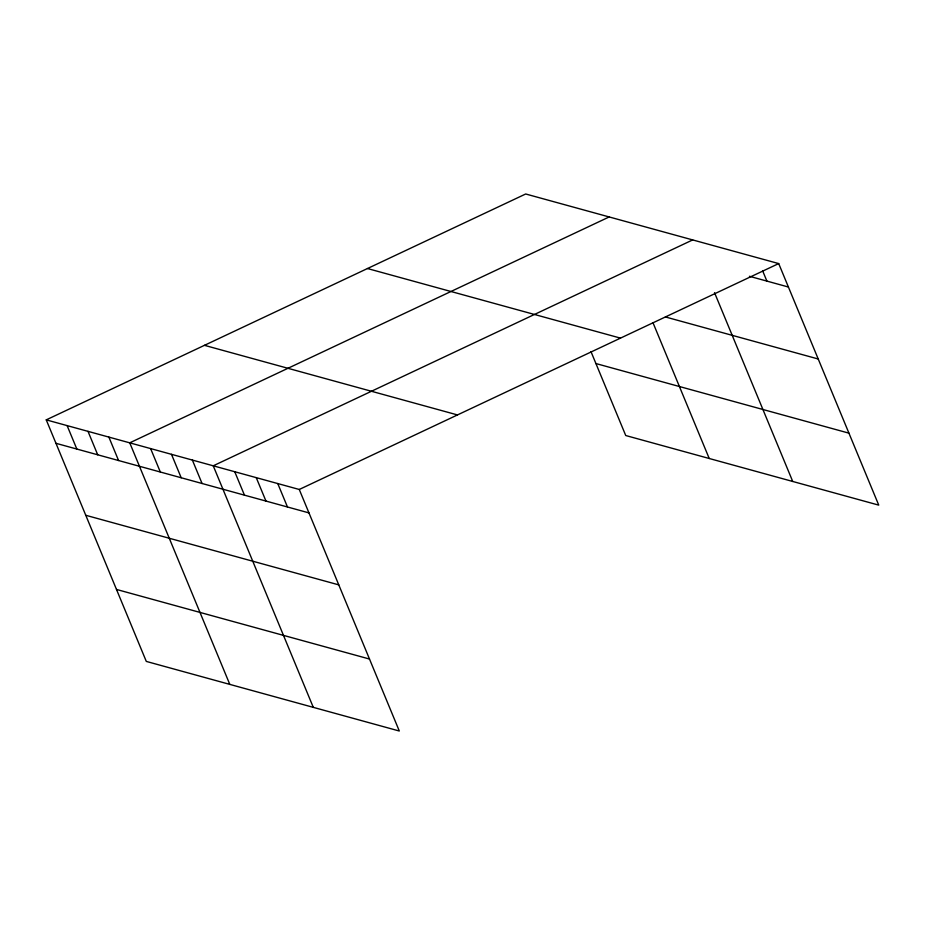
<?xml version="1.0" encoding="UTF-8"?>
<svg xmlns="http://www.w3.org/2000/svg" width="925" height="925" viewBox="0 0 925 925"><rect width="100%" height="100%" fill="white"/><g stroke="black" fill="none" stroke-linecap="round" stroke-linejoin="round"><path stroke-width="1.39" d="M46.25 419.869L299.261 489.475L399.311 731.016L146.3 661.421L46.25 419.869L525.689 193.984L778.7 263.579L878.75 505.131L625.739 435.525L590.982 351.627M609.182 216.947L129.743 442.832L229.793 684.384M692.675 239.922L213.236 465.807L313.297 707.359M299.261 489.475L778.7 263.579M749.423 276.286L788.401 287.016M665.399 316.951L818.22 358.993M367.468 268.528L620.478 338.122M595.92 363.548L848.93 433.154M204.46 345.326L457.47 414.932M55.951 443.306L308.973 512.901M85.771 515.283L338.781 584.877M116.492 589.445L369.503 659.039M762.582 270.678L766.894 281.096M714.528 292.67L792.725 481.462M653.085 322.952L709.232 458.499M277.754 483.555L287.467 506.981M256.248 477.635L265.961 501.072M234.742 471.727L244.454 495.153M192.365 460.06L202.066 483.498M171.495 454.325L181.196 477.751M150.613 448.579L160.326 472.016M108.873 437.097L118.573 460.523M88.002 431.351L97.703 454.788M67.12 425.616L76.833 449.041"/></g></svg>
